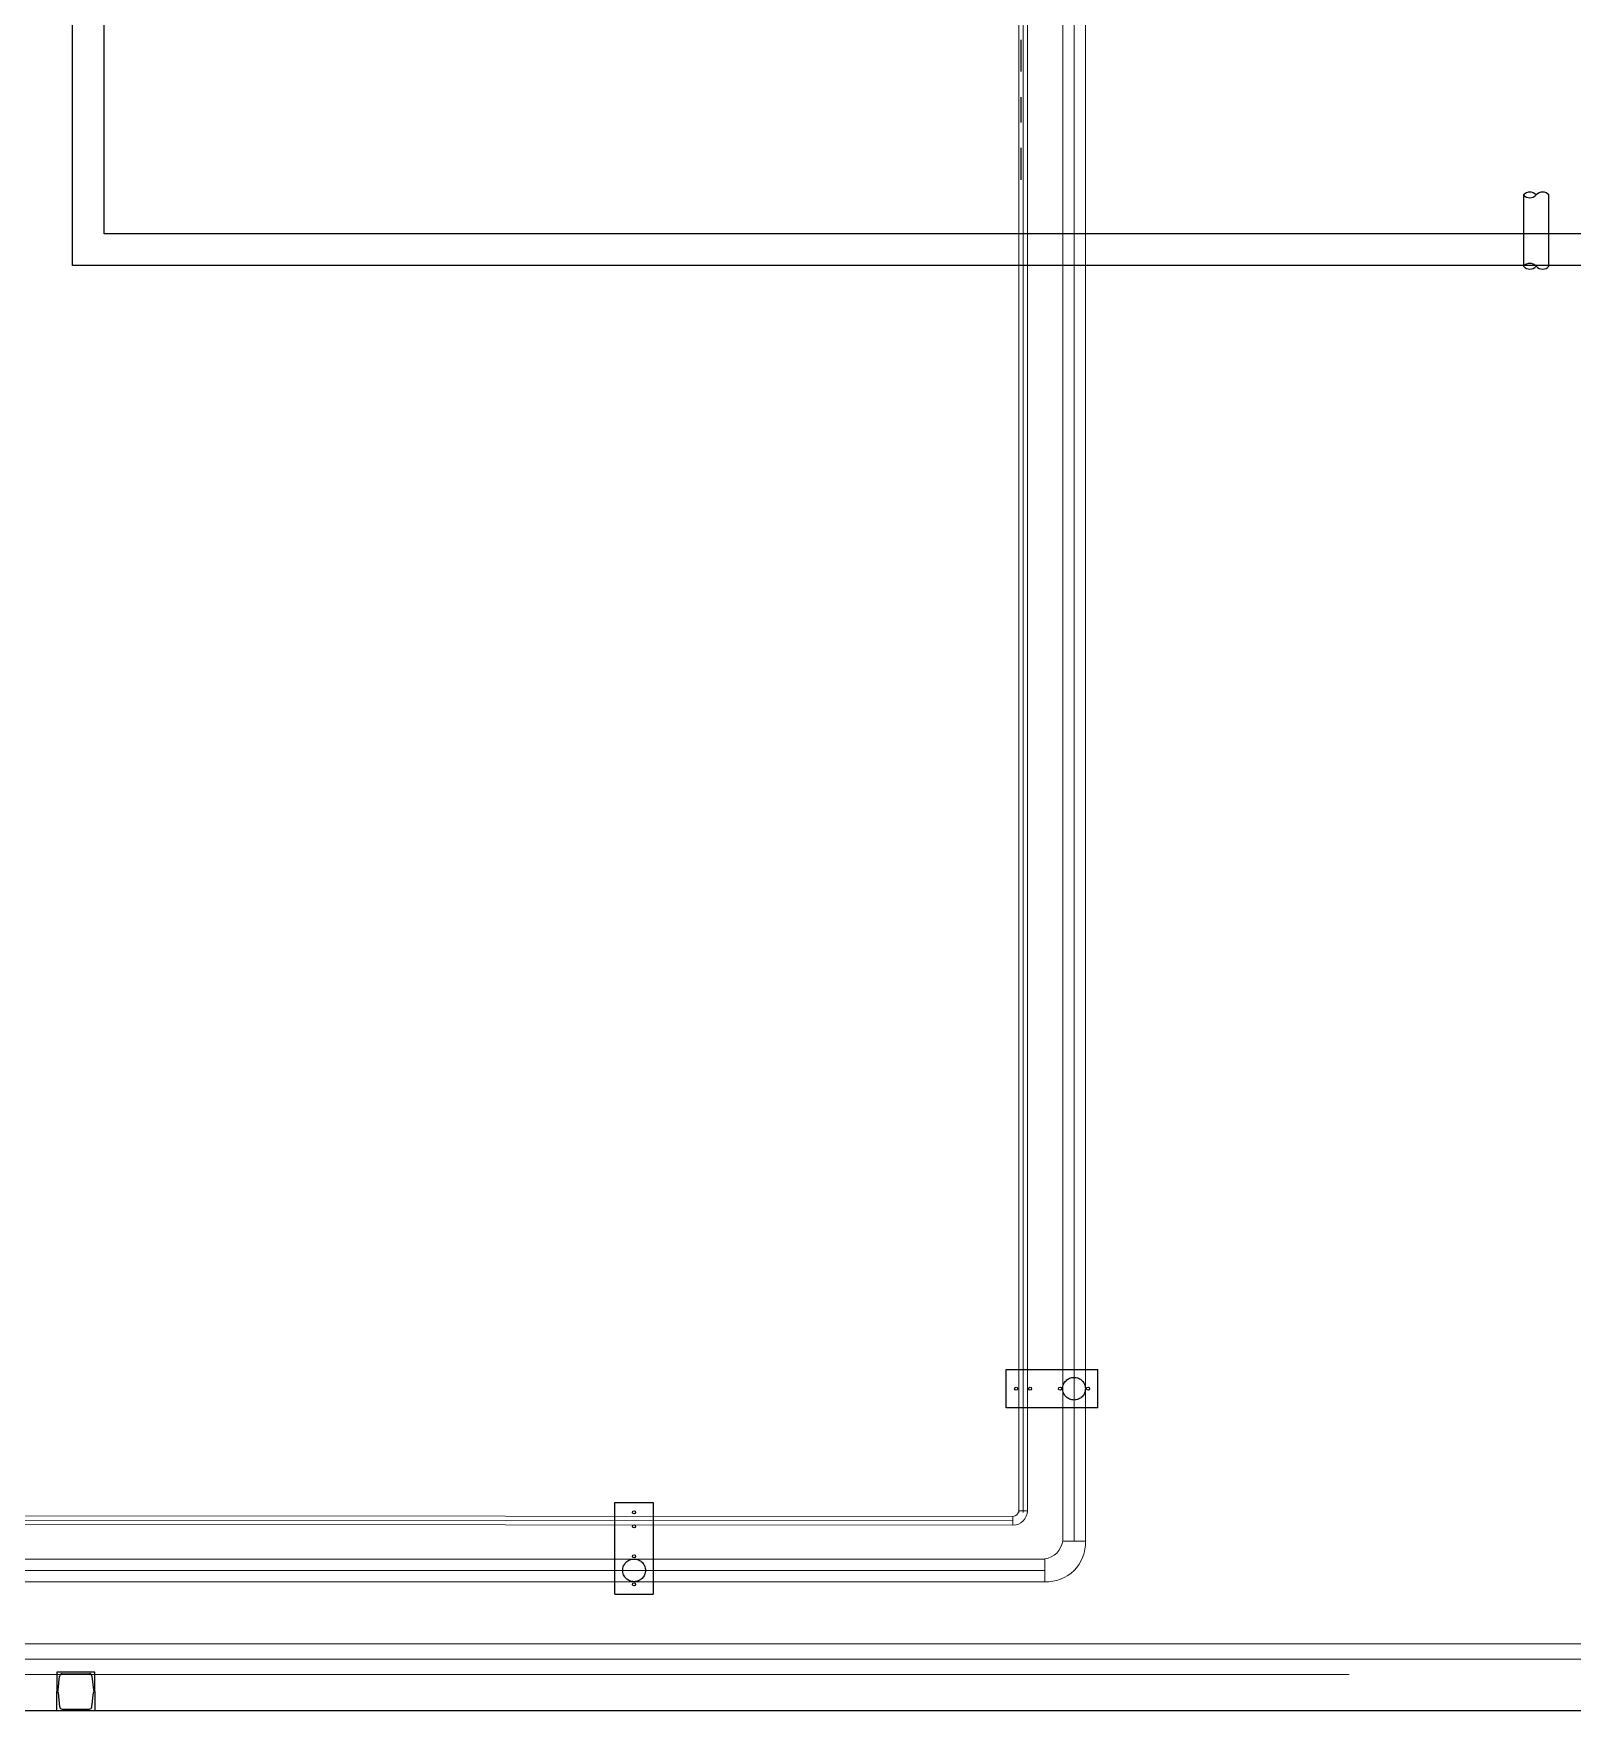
# Model space of a CAD drawing. Header units: metres. Extents: x 530959 to 531458, y 2674234 to 2674577.
# Drawn here: x 531156.44 to 531162.49, y 2674384.18 to 2674390.76 of the extents above; entities that cross this region are included whole.
import ezdxf

# ---------------------------------------------------------------- set-up
doc = ezdxf.new("R2010")
doc.units = ezdxf.units.M
for name, pattern in [('CABLEBUS$0$DASHED2', [0.375, 0.25, -0.125]), ('CENTER', [2, 1.25, -0.25, 0.25, -0.25]), ('CENTER2', [1.125, 0.75, -0.125, 0.125, -0.125]), ('DASHED', [0.75, 0.5, -0.25])]:
    doc.linetypes.add(name, pattern=pattern)
doc.layers.add('300mm Hume Pipe', color=74, linetype='Continuous')
doc.layers.add('IDT', color=7, linetype='Continuous')
doc.linetypes.add('FOUNDATION LAYOUT$0$FENCELINE1', pattern='A,6.35,-2.54,[133,ltypeshp.shx,S=2.54,R=0,X=-2.54,Y=0],-2.54,25.4', length=36.83)

# ---------------------------------------------------------------- blocks, each defined once
blk = doc.blocks.new('IDT')
at = {"layer": 'IDT', "color": 3}
for p, q in [((19.4646, 22.4111), (19.4646, 22.4861)), ((19.4763, 22.4714), (19.4704, 22.4156)), ((19.5929, 22.4804), (19.4862, 22.4804)), ((19.6088, 22.4156), (19.6029, 22.4714)), ((19.6146, 22.4861), (19.6146, 22.4111)), ((19.4655, 22.4111), (19.4646, 22.4111)), ((19.4646, 22.4111), (19.4646, 22.3361)), ((19.4655, 22.4111), (19.4646, 22.4111)), ((19.4763, 22.3507), (19.4704, 22.4066)), ((19.6088, 22.4066), (19.6029, 22.3507)), ((19.6146, 22.4111), (19.6137, 22.4111)), ((19.6146, 22.4111), (19.6137, 22.4111)), ((19.6146, 22.3361), (19.6146, 22.4111)), ((19.4646, 22.3361), (19.6146, 22.3361)), ((19.5929, 22.3418), (19.4862, 22.3418))]:
    blk.add_line(p, q, dxfattribs=at)
at = {"layer": 'IDT', "color": 8, "linetype": 'DASHED', "lineweight": 0, "ltscale": 20}
for p, q in [((24.5371, 22.3446), (9.8927, 22.3446)), ((24.5371, 22.3446), (9.8927, 22.3446)), ((9.8927, 22.2246), (24.5371, 22.2246)), ((9.8927, 22.2246), (24.5371, 22.2246))]:
    blk.add_line(p, q, dxfattribs=at)
at = {"layer": 'IDT', "color": 8, "linetype": 'CENTER2', "lineweight": 0, "ltscale": 500}
blk.add_line((24.5271, 22.2846), (9.8927, 22.2846), dxfattribs=at)
blk.add_line((24.5271, 22.2846), (9.8927, 22.2846), dxfattribs=at)
at = {"layer": 'IDT', "color": 8}
for p, q in [((17.2714, 21.6694), (17.2714, 22.029)), ((17.4214, 22.029), (17.2714, 22.029)), ((17.2714, 21.6694), (17.2714, 22.029)), ((17.4214, 22.029), (17.2714, 22.029)), ((17.4214, 22.029), (17.4214, 21.6694)), ((17.4214, 22.029), (17.4214, 21.6694)), ((17.4214, 21.6694), (17.2714, 21.6694)), ((17.4214, 21.6694), (17.2714, 21.6694))]:
    blk.add_line(p, q, dxfattribs=at)
at = {"layer": 'IDT', "color": 0, "lineweight": 0}
for p, q in [((15.733, 21.9801), (15.733, 21.8908)), ((15.733, 21.9801), (15.733, 21.8908)), ((24.4411, 21.98), (15.733, 21.98)), ((24.4411, 21.98), (15.733, 21.98)), ((15.733, 21.891), (24.4411, 21.891)), ((15.733, 21.891), (24.4411, 21.891)), ((15.6627, 21.8205), (15.5734, 21.8205)), ((15.6627, 21.8205), (15.5734, 21.8205)), ((15.5735, 21.8207), (15.5735, 14.662)), ((15.5735, 21.8207), (15.5735, 14.662)), ((15.6625, 14.662), (15.6625, 21.8207)), ((15.6625, 14.662), (15.6625, 21.8207)), ((15.8584, 21.7584), (15.8584, 21.7242)), ((15.8584, 21.7584), (15.8584, 21.7242)), ((24.3163, 21.7517), (15.8584, 21.7583)), ((24.3163, 21.7517), (15.8584, 21.7583)), ((15.8355, 21.7013), (15.8013, 21.7013)), ((15.8355, 21.7013), (15.8013, 21.7013)), ((15.8014, 21.7079), (15.8014, 17.1033)), ((15.8014, 21.7079), (15.8014, 17.1033)), ((15.8354, 17.1033), (15.8354, 21.7079)), ((15.8354, 17.1033), (15.8354, 21.7079)), ((15.8584, 21.7243), (24.3163, 21.7177)), ((15.8584, 21.7243), (24.3163, 21.7177)), ((15.8014, 17.1033), (15.8014, 14.3103)), ((15.8014, 17.1033), (15.8014, 14.3103)), ((15.8354, 14.3103), (15.8354, 17.1033)), ((15.8354, 14.3103), (15.8354, 17.1033))]:
    blk.add_line(p, q, dxfattribs=at)
at = {"layer": 'IDT', "color": 0, "linetype": 'CENTER2', "lineweight": 0, "ltscale": 500}
for p, q in [((24.4411, 21.9355), (15.733, 21.9355)), ((24.4411, 21.9355), (15.733, 21.9355)), ((15.618, 21.8207), (15.618, 14.1816)), ((15.618, 21.8207), (15.618, 14.1816)), ((24.3163, 21.7347), (15.8584, 21.7413)), ((24.3163, 21.7347), (15.8584, 21.7413)), ((15.8184, 21.7079), (15.8184, 14.3103)), ((15.8184, 21.7079), (15.8184, 14.3103))]:
    blk.add_line(p, q, dxfattribs=at)
at = {"layer": 'IDT', "color": 0}
for p, q in [((15.5245, 21.297), (15.8841, 21.297)), ((15.5245, 21.297), (15.5245, 21.147)), ((15.5245, 21.297), (15.8841, 21.297)), ((15.5245, 21.297), (15.5245, 21.147)), ((15.8841, 21.297), (15.8841, 21.147)), ((15.8841, 21.297), (15.8841, 21.147)), ((15.8841, 21.147), (15.5245, 21.147)), ((15.8841, 21.147), (15.5245, 21.147)), ((12.6025, 16.8104), (19.5525, 16.8104)), ((13.7525, 16.8129), (13.7525, 16.5329)), ((13.8525, 16.5329), (13.8525, 16.8129)), ((19.5525, 16.8104), (19.5525, 7.0104)), ((12.7275, 16.6854), (19.4275, 16.6854)), ((19.4275, 16.6854), (19.4275, 7.1354))]:
    blk.add_line(p, q, dxfattribs=at)
at = {"layer": 'IDT', "color": 8, "linetype": 'CENTER', "ltscale": 0.1}
blk.add_line((15.8275, 7.4232), (15.8275, 16.5476), dxfattribs=at)
at = {"layer": 'IDT', "color": 7, "linetype": 'FOUNDATION LAYOUT$0$FENCELINE1', "ltscale": 0.01}
blk.add_lwpolyline([(19.9107, 22.4854), (11.801, 22.4854), (11.801, 6.2104), (19.7314, 6.2104), (25.552, 6.2104), (25.552, 9.0601)], dxfattribs=at)
at = {"layer": 'IDT', "color": 8, "linetype": 'CABLEBUS$0$DASHED2', "ltscale": 100}
blk.add_circle((17.3464, 21.9355), 0.0445, dxfattribs=at)
blk.add_circle((17.3464, 21.9355), 0.0445, dxfattribs=at)
at = {"layer": 'IDT', "color": 8}
for centre in [(17.3464, 21.9905), (17.3464, 21.9905), (17.3464, 21.8805), (17.3464, 21.8805), (17.3464, 21.7629), (17.3464, 21.7629), (17.3464, 21.7079), (17.3464, 21.7079)]:
    blk.add_circle(centre, 0.006, dxfattribs=at)
at = {"layer": 'IDT', "color": 0}
for centre in [(15.563, 21.222), (15.563, 21.222), (15.673, 21.222), (15.673, 21.222), (15.7906, 21.222), (15.7906, 21.222), (15.8456, 21.222), (15.8456, 21.222)]:
    blk.add_circle(centre, 0.006, dxfattribs=at)
at = {"layer": 'IDT', "color": 0, "linetype": 'CABLEBUS$0$DASHED2', "ltscale": 100}
blk.add_circle((15.618, 21.222), 0.0445, dxfattribs=at)
blk.add_circle((15.618, 21.222), 0.0445, dxfattribs=at)
at = {"layer": 'IDT', "color": 3}
for centre, radius, start, end in [((19.4862, 22.4704), 0.01, 90, 174), ((19.5929, 22.4704), 0.01, 6, 90), ((19.4655, 22.4161), 0.005, 270, 354), ((19.4655, 22.4061), 0.005, 6, 90), ((19.6137, 22.4161), 0.005, 186, 270), ((19.6137, 22.4061), 0.005, 90, 174), ((19.4862, 22.3518), 0.01, 186, 270), ((19.5929, 22.3518), 0.01, 270, 354)]:
    blk.add_arc(centre, radius, start, end, dxfattribs=at)
at = {"layer": 'IDT', "color": 0, "lineweight": 0}
for centre, radius, start, end in [((15.7252, 21.8283), 0.152, 87.04501, 182.95499), ((15.7252, 21.8283), 0.152, 87.04501, 182.95499), ((15.7442, 21.8093), 0.0823, 97.79955, 172.20045), ((15.7442, 21.8093), 0.0823, 97.79955, 172.20045), ((15.8598, 21.6999), 0.0586, 91.41305, 178.58695), ((15.8598, 21.6999), 0.0586, 91.41305, 178.58695), ((15.8605, 21.6992), 0.0251, 94.75141, 175.24859), ((15.8605, 21.6992), 0.0251, 94.75141, 175.24859)]:
    blk.add_arc(centre, radius, start, end, dxfattribs=at)
at = {"layer": 'IDT', "color": 0}
for centre, start, end in [((13.7775, 16.7908), 41.46281, 138.53719), ((13.8275, 16.7908), 41.46281, 138.53719), ((13.8275, 16.835), 221.46281, 318.53719), ((13.8275, 16.5108), 41.46281, 138.53719), ((13.7775, 16.555), 221.46281, 318.53719), ((13.8275, 16.555), 221.46281, 318.53719)]:
    blk.add_arc(centre, 0.0334, start, end, dxfattribs=at)

msp = doc.modelspace()

# ---------------------------------------------------------------- hatches: boundary and pattern name
at = {"layer": '300mm Hume Pipe'}
h = msp.add_hatch(dxfattribs=at)
h.set_pattern_fill('ANSI37', color=74)
h.set_pattern_definition([(45, (0, 0), (-0.0883883476483, 0.0883883476483), []), (135, (0, 0), (-0.0883883476483, -0.0883883476483), [])])
edge = h.paths.add_edge_path(flags=17)
edge.add_line((531137.2214, 2674376.4973), (531137.2214, 2674392.2452))
edge.add_arc((531138.1214, 2674392.2452), 0.9, 90, 180, ccw=False)
edge.add_line((531138.1214, 2674393.1452), (531141.1042, 2674393.1452))
edge.add_line((531141.1042, 2674393.1452), (531141.1042, 2674392.8452))
edge.add_line((531141.1042, 2674392.8452), (531138.4214, 2674392.8452))
edge.add_arc((531138.4214, 2674391.9452), 0.9, 90, 180)
edge.add_line((531137.5214, 2674391.9452), (531137.5214, 2674376.7973))
edge.add_arc((531138.4214, 2674376.7973), 0.9, 180, 270)
edge.add_line((531138.4214, 2674375.8973), (531263.8278, 2674375.8973))
edge.add_line((531263.8278, 2674375.8973), (531263.8278, 2674375.5973))
edge.add_line((531263.8278, 2674375.5973), (531138.1214, 2674375.5973))
edge.add_arc((531138.1214, 2674376.4973), 0.9, 180, 270, ccw=False)
edge = h.paths.add_edge_path()
edge.add_line((531138.0013, 2674375.4772), (531263.8278, 2674375.4772))
edge.add_line((531263.8278, 2674375.4772), (531263.8278, 2674375.1772))
edge.add_line((531263.8278, 2674375.1772), (531137.7013, 2674375.1772))
edge.add_arc((531137.7013, 2674376.0772), 0.9, 180, 270, ccw=False)
edge.add_line((531136.8013, 2674376.0772), (531136.8013, 2674392.6292))
edge.add_arc((531137.7013, 2674392.6292), 0.9, 90, 180, ccw=False)
edge.add_line((531137.7013, 2674393.5292), (531141.1042, 2674393.5292))
edge.add_line((531141.1042, 2674393.5292), (531141.1042, 2674393.2292))
edge.add_line((531141.1042, 2674393.2292), (531138.0013, 2674393.2292))
edge.add_arc((531138.0013, 2674392.3292), 0.9, 90, 180)
edge.add_line((531137.1013, 2674392.3292), (531137.1013, 2674376.3772))
edge.add_arc((531138.0013, 2674376.3772), 0.9, 180, 270)

# ---------------------------------------------------------------- block references
at = {"layer": 'IDT', "color": 8, "rotation": 180}
msp.add_blockref('IDT', (531176.1473, 2674406.663), dxfattribs=at)

doc.saveas('drawing.dxf')
